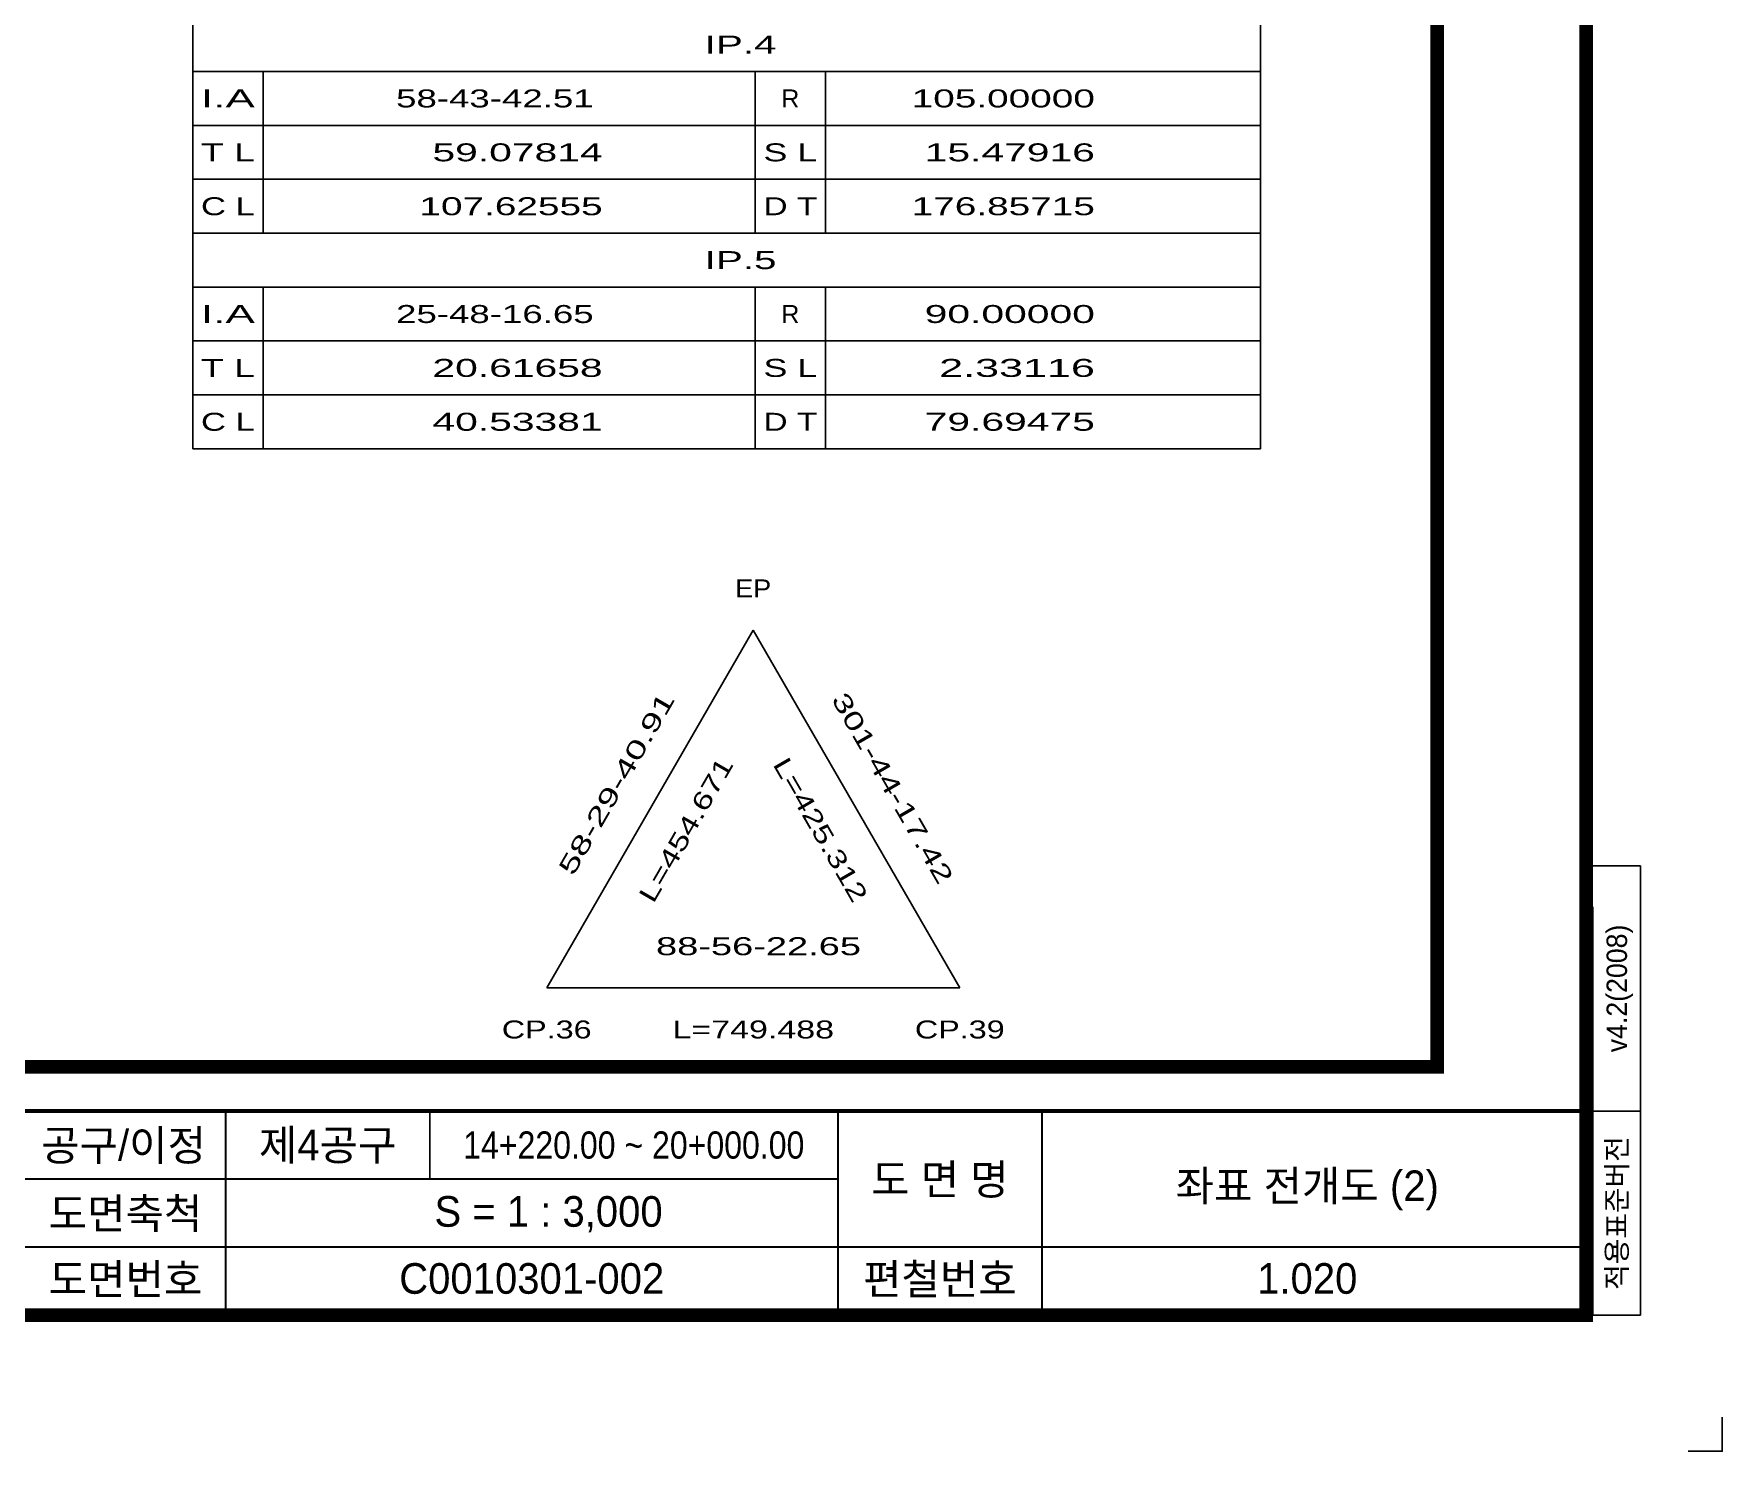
# Model space of a CAD drawing. Header units: millimetres. Extents: x 0 to 841, y 0 to 594.
# Drawn here: x 592.8 to 841, y 0 to 208.3 of the extents above; entities that cross this region are included whole.
import ezdxf
from ezdxf.enums import TextEntityAlignment as Align

# ---------------------------------------------------------------- set-up
doc = ezdxf.new("R2010")
doc.units = ezdxf.units.MM
doc.header["$LTSCALE"] = 10
for name, color, linetype in [('CA-TABL-LIN1', 4, 'Continuous'), ('CA-TABL-LIN2', 1, 'Continuous'), ('CA-TABL-TEX1', 6, 'Continuous'), ('CA-TABL-TEX2', 3, 'Continuous'), ('CX-BORD', 3, 'Continuous'), ('CX-BORD-LIN1', 4, 'Continuous'), ('CX-BORD-LIN2', 3, 'Continuous'), ('CX-BORD-TEX2', 7, 'Continuous'), ('CX-BORD-TEX3', 6, 'Continuous'), ('CX-MISC', 2, 'Continuous'), ('CZ-LIN1', 7, 'Continuous')]:
    doc.layers.add(name, color=color, linetype=linetype)
doc.styles.add('RP2', font='Dotum.ttf')
doc.styles.add('TB_TEXT', font='Dotum.ttf')
doc.styles.add('TB_WBTXT', font='Dotum.ttf')
doc.styles.add('TB_WMTXT', font='Dotum.ttf')

# ---------------------------------------------------------------- blocks, each defined once
blk = doc.blocks.new('CXBLKA1-KHCA-부산~울산409_K2H')
at = {"layer": 'CX-BORD-LIN1', "const_width": 2}
blk.add_lwpolyline([(821, 20), (25, 20), (25, 574), (821, 574)], close=True, dxfattribs=at)
at = {"layer": 'CX-BORD-LIN1'}
for points, const_width in [([(821, 50), (25, 50)], 0.6), ([(711, 20), (711, 50)], 0.3)]:
    blk.add_lwpolyline(points, dxfattribs=dict(at, const_width=const_width))
at = {"layer": 'CX-BORD-LIN2'}
for p, q in [((829, 86.03), (821, 86.03)), ((829, 86.03), (829, 20)), ((822, 80), (822, 20)), ((829, 50), (821, 50)), ((829, 20), (822, 20))]:
    blk.add_line(p, q, dxfattribs=at)
at = {"layer": 'CX-BORD-LIN2', "const_width": 0.3}
for points in [[(621, 20), (621, 50)], [(741, 20), (741, 50)], [(711, 40), (591, 40)], [(821, 30), (591, 30)]]:
    blk.add_lwpolyline(points, dxfattribs=at)
at = {"layer": 'CX-BORD-LIN2'}
blk.add_lwpolyline([(651, 40), (651, 50)], dxfattribs=at)
at = {"layer": 'CX-MISC'}
blk.add_lwpolyline([(836, 0), (841, 0), (841, 5)], dxfattribs=at)
at = {"layer": 'CX-BORD-LIN1', "style": 'TB_TEXT'}
for tag, height, p in [('TR_RNUM4', 3, (310.11, 46.64)), ('TR_RDAT4', 3.5, (342.5, 47)), ('TR_DGN4', 3.5, (484.12, 47)), ('TR_CHK4', 3.5, (524.12, 47)), ('TR_APP4', 3.5, (564.12, 47)), ('TR_RDAT3', 3.5, (342.5, 41)), ('TR_DGN3', 3.5, (484.12, 41)), ('TR_CHK3', 3.5, (524.12, 41)), ('TR_APP3', 3.5, (564.12, 41)), ('TR_RNUM3', 3, (310.11, 40.64)), ('TR_RNUM2', 3, (310.11, 34.64)), ('TR_RDAT2', 3.5, (342.5, 35)), ('TR_DGN2', 3.5, (484.12, 35)), ('TR_CHK2', 3.5, (524.12, 35)), ('TR_APP2', 3.5, (564.12, 35)), ('TR_RNUM1', 3, (310.11, 28.64)), ('TR_RDAT1', 3.5, (342.5, 29)), ('TR_DGN1', 3.5, (484.12, 29)), ('TR_CHK1', 3.5, (524.12, 29)), ('TR_APP1', 3.5, (564.12, 29))]:
    blk.add_attdef(tag, text='', height=height, dxfattribs=at).set_placement(p, align=Align.MIDDLE_CENTER)
for tag, p in [('TR_RCON4', (367.3, 47)), ('TR_RCON3', (367.3, 41)), ('TR_RCON2', (367.3, 35)), ('TR_RCON1', (367.3, 29))]:
    blk.add_attdef(tag, text='', height=3.5, dxfattribs=at).set_placement(p, align=Align.MIDDLE_LEFT)
at = {"layer": 'CX-BORD-LIN2', "style": 'TB_TEXT'}
blk.add_text('적용표준버전', height=3, rotation=90, dxfattribs=at).set_placement((825.5, 35), align=Align.MIDDLE_CENTER)
blk.add_attdef('TD_VERSION', text='', height=3, rotation=90, dxfattribs=at).set_placement((825.5, 68.01), align=Align.MIDDLE_CENTER)
at = {"layer": 'CX-BORD-TEX2', "style": 'TB_WMTXT'}
for tag, height, p in [('TB_CNAME', 5, (40.34, 551.83)), ('TB_CSCOP', 4, (41.63, 543.83))]:
    blk.add_attdef(tag, text='', height=height, dxfattribs=at).set_placement(p, align=Align.BOTTOM_LEFT)
at = {"layer": 'CX-BORD-TEX2', "style": 'TB_WBTXT'}
for tag, height, p in [('TB_MTITIL', 10, (423, 553.33)), ('TB_STITL', 7, (423, 538.33))]:
    blk.add_attdef(tag, text='', height=height, dxfattribs=at).set_placement(p, align=Align.MIDDLE_CENTER)
at = {"layer": 'CX-BORD-TEX3', "style": 'TB_TEXT'}
for s, p in [('공구/이정', (606, 45)), ('도 면 명', (726, 40)), ('도면축척', (606.29, 35)), ('도면번호', (606.29, 25.39)), ('편철번호', (726, 25.39))]:
    blk.add_text(s, height=4.5, dxfattribs=at).set_placement(p, align=Align.MIDDLE)
for tag, height, p in [('TD_DCOMP', 4.5, (242.5, 45)), ('TD_CSECT', 4.5, (636, 45)), ('TD_DNAME_TOP', 4.5, (780, 45)), ('TD_DNAME_MAIN', 4.5, (780, 39.01)), ('TD_CCOMP', 4.5, (242.5, 35)), ('TD_HSCAL', 4.5, (651.7, 35.24)), ('TD_VSCAL', 4.5, (680.78, 35.24)), ('TD_DNAME_BOT', 3, (780, 33.65)), ('TD_CNAME', 4.5, (90, 25.75)), ('TD_FIELD', 4.5, (207.5, 25.53)), ('TD_CSTEP', 4.5, (278.24, 25.53)), ('TD_DWGCODE', 4.5, (666, 25.39)), ('TD_DWGNO', 4.5, (780, 25.39))]:
    blk.add_attdef(tag, text='', height=height, dxfattribs=at).set_placement(p, align=Align.MIDDLE_CENTER)
at = {"layer": 'CX-BORD-TEX3', "style": 'TB_TEXT', "width": 0.9}
blk.add_attdef('TD_CDIST', text='', height=4, dxfattribs=at).set_placement((681, 45), align=Align.MIDDLE_CENTER)

msp = doc.modelspace()

# ---------------------------------------------------------------- linework, layer by layer
at = {"layer": 'CA-TABL-LIN1', "linetype": 'Continuous'}
for p, q in [((616.18, 179.01), (616.18, 210.69)), ((773.14, 210.69), (773.14, 179.01)), ((616.18, 202.77), (773.14, 202.77)), ((616.18, 147.33), (616.18, 179.01)), ((616.18, 179.01), (773.14, 179.01)), ((616.18, 179.01), (773.14, 179.01)), ((773.14, 179.01), (616.18, 179.01)), ((773.14, 179.01), (773.14, 147.33)), ((616.18, 171.09), (773.14, 171.09)), ((616.18, 147.33), (773.14, 147.33)), ((773.14, 147.33), (616.18, 147.33))]:
    msp.add_line(p, q, dxfattribs=at)
at = {"layer": 'CA-TABL-LIN2', "linetype": 'Continuous'}
for p, q in [((626.5, 202.77), (626.5, 179.01)), ((698.86, 202.77), (698.86, 179.01)), ((709.18, 202.77), (709.18, 179.01)), ((616.18, 194.85), (773.14, 194.85)), ((616.18, 186.93), (773.14, 186.93)), ((626.5, 171.09), (626.5, 147.33)), ((698.86, 171.09), (698.86, 147.33)), ((709.18, 171.09), (709.18, 147.33)), ((616.18, 163.17), (773.14, 163.17)), ((616.18, 155.25), (773.14, 155.25)), ((698.56, 120.68), (668.2, 68.1)), ((698.56, 120.68), (728.92, 68.1)), ((668.2, 68.1), (728.92, 68.1))]:
    msp.add_line(p, q, dxfattribs=at)
at = {"layer": 'CZ-LIN1', "const_width": 2}
msp.add_lwpolyline([(48.65, 541.03), (48.65, 56.49), (799.09, 56.49), (799.09, 541.03)], close=True, dxfattribs=at)

# ---------------------------------------------------------------- block references
at = {"layer": 'CX-BORD'}
ref = msp.add_blockref('CXBLKA1-KHCA-부산~울산409_K2H', (0, 0), dxfattribs=at)
ref.add_attrib('TD_DNAME_MAIN', '좌표 전개도 (2)', dxfattribs={"layer": 'CX-BORD-TEX3', "height": 4.5, "style": 'TB_TEXT'}).set_placement((780, 39.01), align=Align.MIDDLE_CENTER)
ref.add_attrib('TD_CSECT', '제4공구', dxfattribs={"layer": 'CX-BORD-TEX3', "height": 4.5, "style": 'TB_TEXT'}).set_placement((636, 45), align=Align.MIDDLE_CENTER)
ref.add_attrib('TD_CDIST', '14+220.00 ~ 20+000.00', dxfattribs={"layer": 'CX-BORD-TEX3', "height": 4, "style": 'TB_TEXT', "width": 0.9}).set_placement((681, 45), align=Align.MIDDLE_CENTER)
ref.add_attrib('TD_HSCAL', 'S = 1 : 3,000', dxfattribs={"layer": 'CX-BORD-TEX3', "height": 4.5, "style": 'TB_TEXT'}).set_placement((651.7, 35.24), align=Align.MIDDLE_LEFT)
ref.add_attrib('TD_DWGNO', '1.020', dxfattribs={"layer": 'CX-BORD-TEX3', "height": 4.5, "style": 'TB_TEXT'}).set_placement((780, 25.39), align=Align.MIDDLE_CENTER)
ref.add_attrib('TD_DWGCODE', 'C0010301-002', dxfattribs={"layer": 'CX-BORD-TEX3', "height": 4.5, "style": 'TB_TEXT'}).set_placement((666, 25.39), align=Align.MIDDLE_CENTER)
ref.add_attrib('TD_VERSION', 'v4.2(2008)', dxfattribs={"layer": 'CX-BORD-LIN2', "height": 3, "rotation": 90, "style": 'TB_TEXT'}).set_placement((825.5, 68.01), align=Align.MIDDLE_CENTER)

# ---------------------------------------------------------------- texts
at = {"layer": 'CA-TABL-TEX1', "style": 'RP2'}
for s, width, p, p2 in [('IP.4', 1.549133, (691.42, 205.41), (701.98, 205.41)), ('IP.5', 1.549133, (691.42, 173.73), (701.98, 173.73)), ('EP', 1.132104, (695.92, 125.48), (701.2, 125.48)), ('CP.36', 1.239072, (661.6, 60.66), (674.8, 60.66)), ('CP.39', 1.239072, (722.32, 60.66), (735.52, 60.66))]:
    msp.add_text(s, height=2.64, dxfattribs=dict(at, width=width)).set_placement(p, p2, align=Align.FIT)
at = {"layer": 'CA-TABL-TEX2', "style": 'RP2'}
for s, width, p, p2 in [('I.A', 1.661157, (617.38, 197.49), (625.3, 197.49)), ('58-43-42.51', 1.273084, (646.06, 197.49), (675.1, 197.49)), ('58-43-42.51', 1.273084, (646.06, 197.49), (675.1, 197.49)), ('R', 1.077485, (702.7, 197.49), (705.34, 197.49)), ('   105.00000', 1.42968, (717.1, 197.49), (748.78, 197.49)), ('T L', 1.480911, (617.38, 189.57), (625.3, 189.57)), ('    59.07814', 1.491148, (644.74, 189.57), (676.42, 189.57)), ('S L', 1.426452, (700.06, 189.57), (707.98, 189.57)), ('    15.47916', 1.491148, (717.1, 189.57), (748.78, 189.57)), ('C L', 1.353121, (617.38, 181.65), (625.3, 181.65)), ('   107.62555', 1.42968, (644.74, 181.65), (676.42, 181.65)), ('D T', 1.315289, (700.06, 181.65), (707.98, 181.65)), ('   176.85715', 1.42968, (717.1, 181.65), (748.78, 181.65)), ('I.A', 1.661157, (617.38, 165.81), (625.3, 165.81)), ('25-48-16.65', 1.273084, (646.06, 165.81), (675.1, 165.81)), ('25-48-16.65', 1.273084, (646.06, 165.81), (675.1, 165.81)), ('R', 1.077485, (702.7, 165.81), (705.34, 165.81)), ('    90.00000', 1.491148, (717.1, 165.81), (748.78, 165.81)), ('T L', 1.480911, (617.38, 157.89), (625.3, 157.89)), ('    20.61658', 1.491148, (644.74, 157.89), (676.42, 157.89)), ('S L', 1.426452, (700.06, 157.89), (707.98, 157.89)), ('     2.33116', 1.55814, (717.1, 157.89), (748.78, 157.89)), ('C L', 1.353121, (617.38, 149.97), (625.3, 149.97)), ('    40.53381', 1.491148, (644.74, 149.97), (676.42, 149.97)), ('D T', 1.315289, (700.06, 149.97), (707.98, 149.97)), ('    79.69475', 1.491148, (717.1, 149.97), (748.78, 149.97)), (' 88-56-22.65', 1.318033, (682.72, 72.9), (714.4, 72.9)), ('L=749.488', 1.296014, (686.68, 60.66), (710.44, 60.66))]:
    msp.add_text(s, height=2.64, dxfattribs=dict(at, width=width)).set_placement(p, p2, align=Align.FIT)
for s, rotation, width, p, p2 in [(' 58-29-40.91', 60, 1.318033, (671.3, 83.07), (687.14, 110.51)), ('301-44-17.42', 300, 1.269777, (709.98, 110.51), (725.82, 83.07)), ('L=425.312', 300, 1.296014, (701.36, 100.96), (713.24, 80.38)), ('L=454.671', 60, 1.296014, (683.88, 80.38), (695.76, 100.96))]:
    msp.add_text(s, height=2.64, rotation=rotation, dxfattribs=dict(at, width=width)).set_placement(p, p2, align=Align.FIT)

doc.saveas('drawing.dxf')
